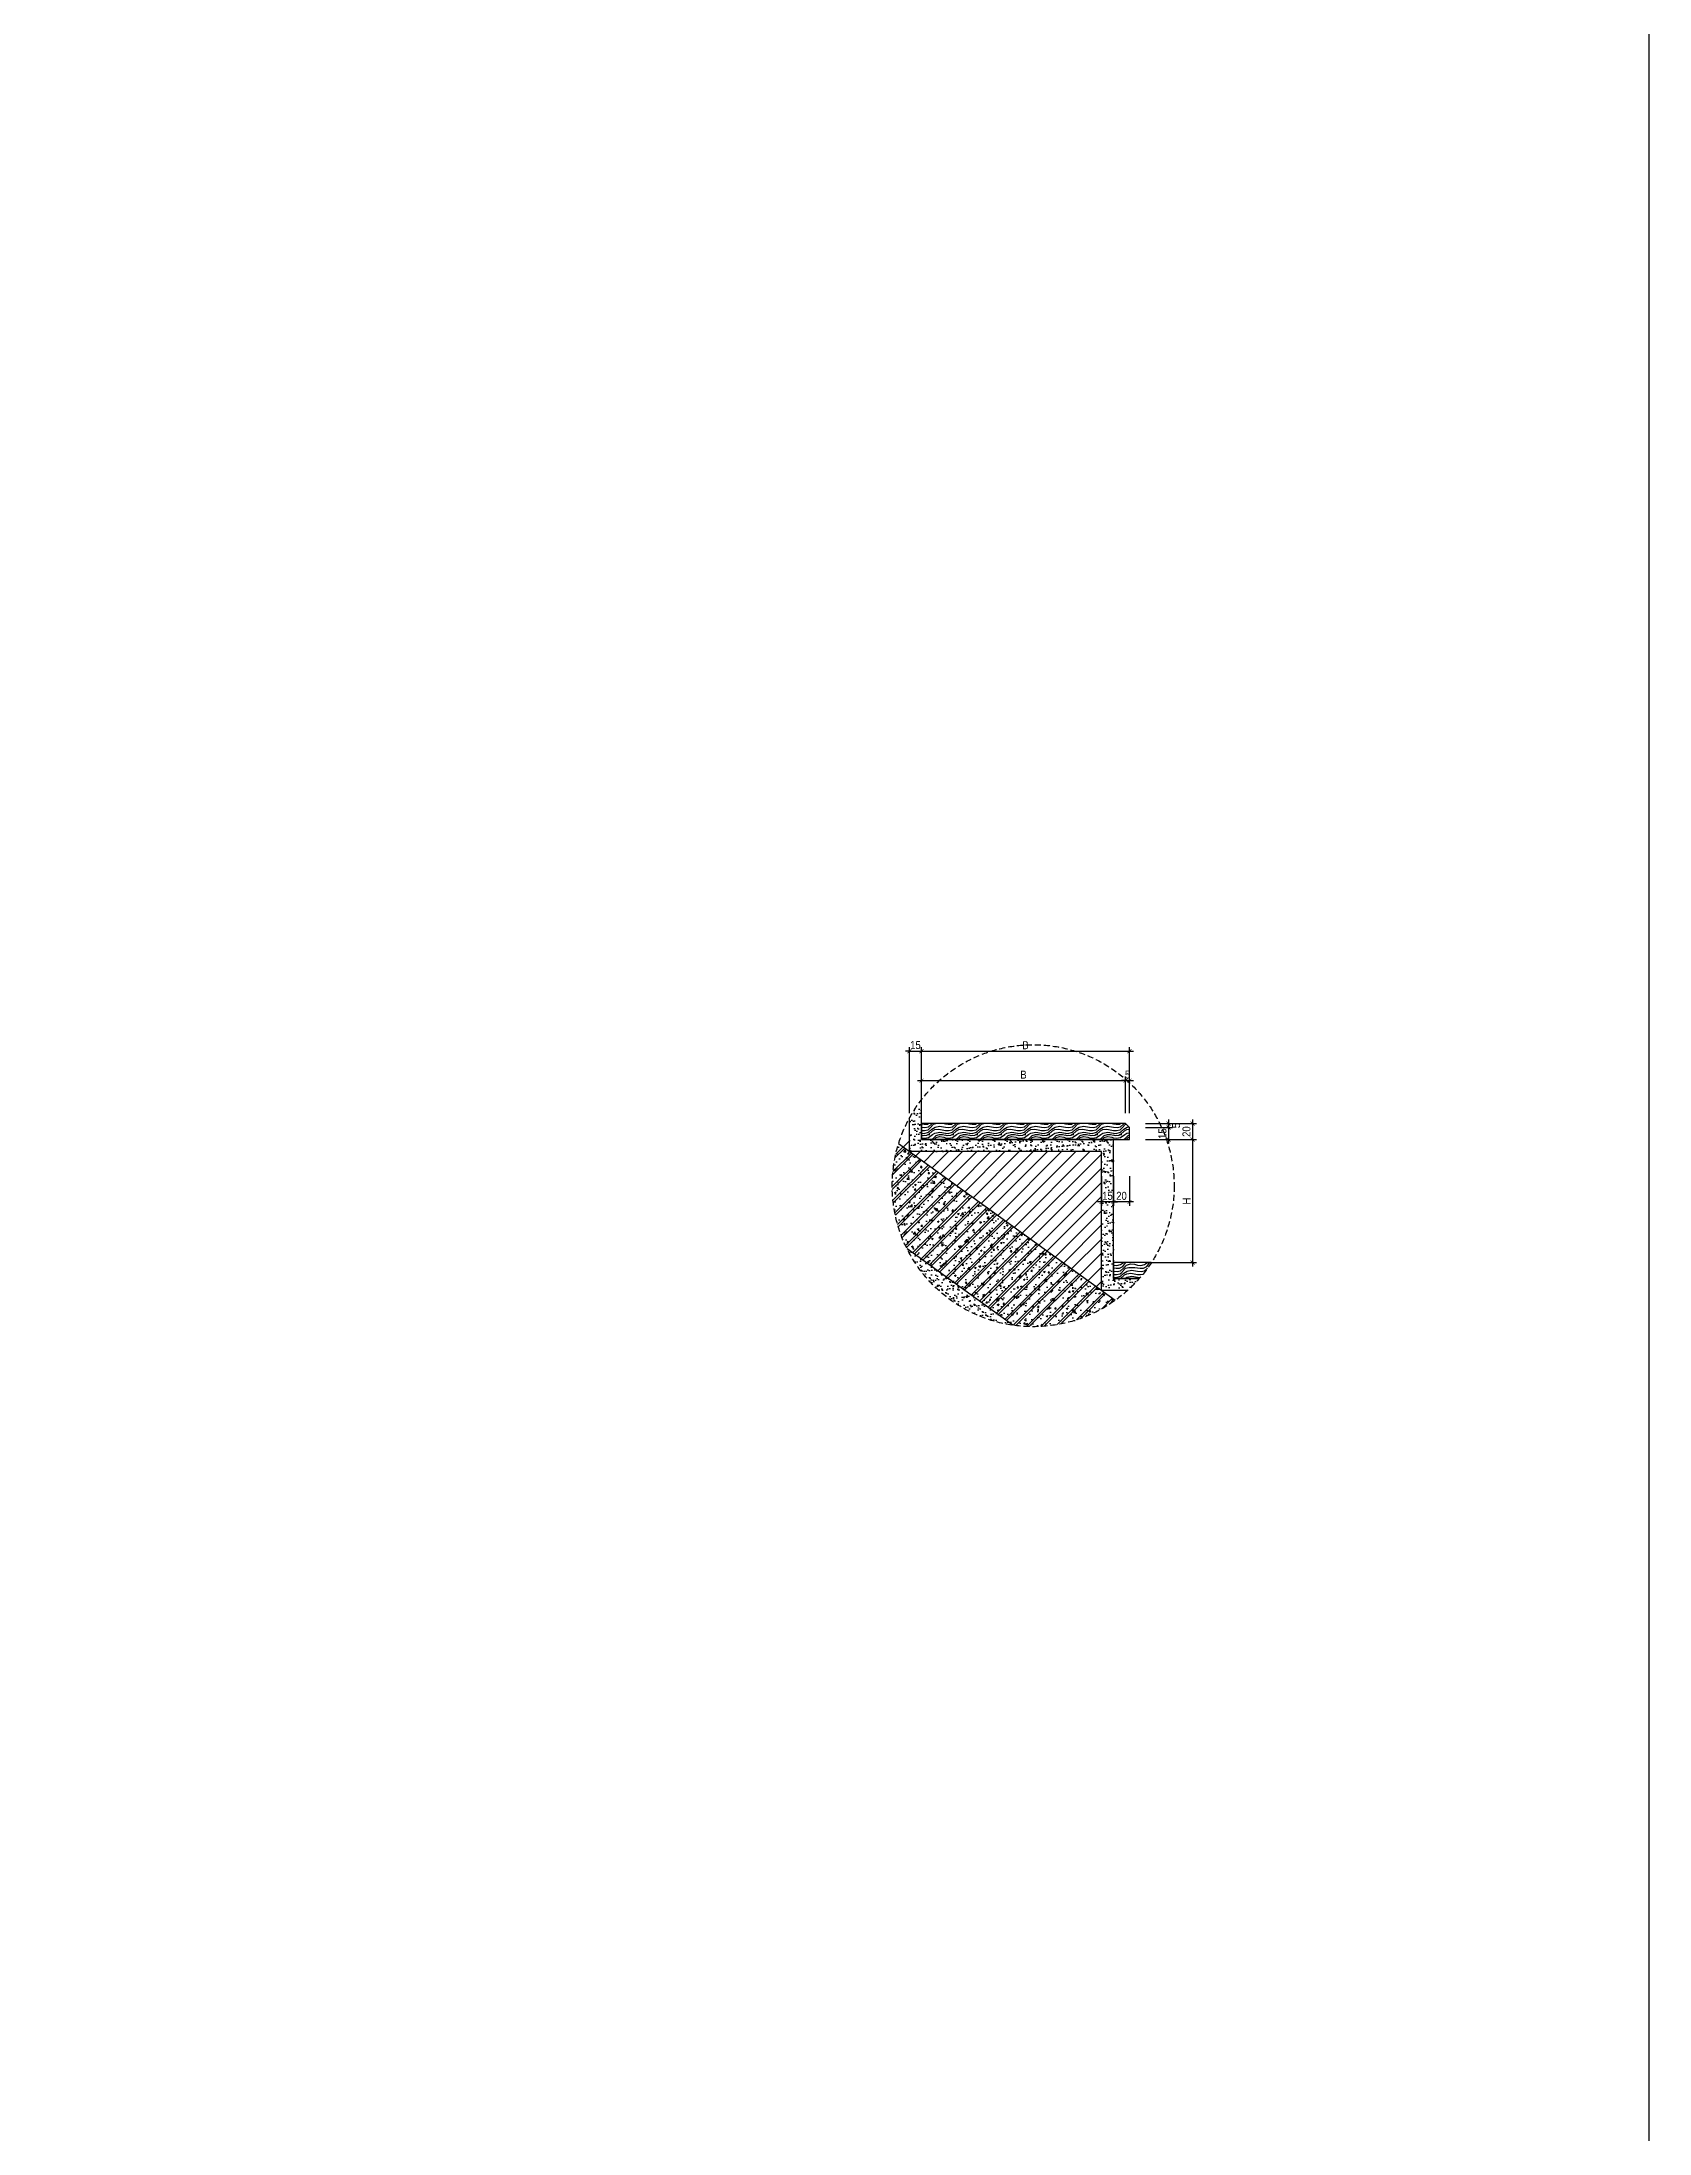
# Model space of a CAD drawing. Header units: millimetres. Extents: x -82962 to 19744, y -138000 to 4535.
# Drawn here: x 17736 to 19744, y -17660 to -15047 of the extents above; entities that cross this region are included whole.
import ezdxf

# ---------------------------------------------------------------- set-up
doc = ezdxf.new("R2010")
doc.units = ezdxf.units.MM
doc.header["$LTSCALE"] = 1000
doc.header["$MEASUREMENT"] = 0
doc.header["$PDMODE"] = 3
doc.linetypes.add('HIDDEN', pattern=[0.375, 0.25, -0.125])
doc.layers.get('0').update_dxf_attribs({"lineweight": 30})
doc.layers.get('DEFPOINTS').update_dxf_attribs({"color": 4, "lineweight": 30})
doc.layers.add('THAY', color=4, linetype='Continuous', lineweight=30)
doc.styles.add('ARIAL', font='arial.ttf', dxfattribs={"width": 0.85})
doc.dimstyles.new('DIM 1-100', dxfattribs={"dimscale": 0, "dimtxt": 2, "dimasz": 1, "dimexe": 1, "dimexo": 1, "dimgap": 0.5, "dimtad": 1, "dimdec": 4, "dimrnd": 1, "dimdsep": 46, "dimtxsty": 'ARIAL', "dimblk1": 'ARCHTICK', "dimblk2": 'ARCHTICK', "dimsah": 1, "dimcen": 2, "dimdle": 1, "dimclrd": 9, "dimclre": 9, "dimclrt": 1, "dimadec": 0, "dimazin": 0, "dimtfac": 1, "dimtdec": 4, "dimtix": 1, "dimtmove": 2, "dimatfit": 3, "dimldrblk": 'DOT', "dimfxl": 1, "dimtvp": 1, "dimtolj": 1, "dimarcsym": 0})

# ---------------------------------------------------------------- blocks, each defined once
blk = doc.blocks.new('_ARCHTICK')
at = {"color": 0, "linetype": 'ByBlock', "const_width": 0.15}
blk.add_lwpolyline([(-0.5, -0.5), (0.5, 0.5)], dxfattribs=at)
blk = doc.blocks.new('*D411')
at = {"layer": 'DEFPOINTS', "color": 0, "ltscale": 0.2, "transparency": 16777216}
for p in [(19090, -16344.9), (18835, -16390.7), (19090, -16390.7)]:
    blk.add_point(p, dxfattribs=at)
at = {"layer": 'THAY', "color": 9, "lineweight": -2, "ltscale": 0.2, "transparency": 16777216}
for p, q in [((18830, -16344.9), (19095, -16344.9)), ((18835, -16385.7), (18835, -16339.9)), ((19090, -16385.7), (19090, -16339.9))]:
    blk.add_line(p, q, dxfattribs=at)
at = {"layer": 'THAY', "color": 9, "lineweight": -2, "ltscale": 0.2, "transparency": 16777216, "xscale": 4.999999999999995, "yscale": 4.999999999999995, "zscale": 4.999999999999995, "rotation": 180}
blk.add_blockref('_ARCHTICK', (18835, -16344.9), dxfattribs=at)
at = {"layer": 'THAY', "color": 9, "lineweight": -2, "ltscale": 0.2, "transparency": 16777216, "xscale": 4.999999999999995, "yscale": 4.999999999999995, "zscale": 4.999999999999995}
blk.add_blockref('_ARCHTICK', (19090, -16344.9), dxfattribs=at)
at = {"layer": 'THAY', "color": 1, "ltscale": 0.2, "transparency": 16777216, "insert": (18962.5, -16337.4), "char_height": 10, "attachment_point": 5, "style": 'ARIAL'}
blk.add_mtext('\\A1;B', dxfattribs=at)
blk = doc.blocks.new('_DOT')
at = {"color": 0, "linetype": 'ByBlock', "ltscale": 10}
blk.add_line((-0.5, 0), (-1, 0), dxfattribs=at)
at = {"color": 0, "linetype": 'ByBlock', "ltscale": 10, "const_width": 0.5}
blk.add_lwpolyline([(-0.25, 0, 1), (0.25, 0, 1)], format="xyb", close=True, dxfattribs=at)
blk = doc.blocks.new('*D412')
at = {"layer": 'DEFPOINTS', "color": 0, "ltscale": 0.2, "transparency": 16777216}
for p in [(19095, -16344.9), (19090, -16390.7), (19095, -16390.7)]:
    blk.add_point(p, dxfattribs=at)
at = {"layer": 'THAY', "color": 9, "lineweight": -2, "ltscale": 0.2, "transparency": 16777216}
for p, q in [((19090, -16344.9), (19085, -16344.9)), ((19090, -16385.7), (19090, -16339.9)), ((19090, -16344.9), (19095, -16344.9)), ((19095, -16385.7), (19095, -16339.9)), ((19095, -16344.9), (19100, -16344.9))]:
    blk.add_line(p, q, dxfattribs=at)
at = {"layer": 'THAY', "color": 9, "lineweight": -2, "ltscale": 0.2, "transparency": 16777216, "xscale": 4.999999999999995, "yscale": 4.999999999999995, "zscale": 4.999999999999995}
blk.add_blockref('_ARCHTICK', (19090, -16344.9), dxfattribs=at)
at = {"layer": 'THAY', "color": 9, "lineweight": -2, "ltscale": 0.2, "transparency": 16777216, "xscale": 4.999999999999995, "yscale": 4.999999999999995, "zscale": 4.999999999999995, "rotation": 180}
blk.add_blockref('_ARCHTICK', (19095, -16344.9), dxfattribs=at)
at = {"layer": 'THAY', "color": 1, "ltscale": 0.2, "transparency": 16777216, "insert": (19092.5, -16337.3), "char_height": 10, "attachment_point": 5, "style": 'ARIAL'}
blk.add_mtext('\\A1;5', dxfattribs=at)
blk = doc.blocks.new('*D413')
at = {"layer": 'DEFPOINTS', "color": 0, "ltscale": 0.2, "transparency": 16777216}
for p in [(19109.9, -16398.6), (19109.9, -16403.6), (19143.8, -16403.6)]:
    blk.add_point(p, dxfattribs=at)
at = {"layer": 'THAY', "color": 9, "lineweight": -2, "ltscale": 0.2, "transparency": 16777216}
for p, q in [((19114.9, -16398.6), (19148.8, -16398.6)), ((19114.9, -16403.6), (19148.8, -16403.6)), ((19143.8, -16393.6), (19143.8, -16408.6))]:
    blk.add_line(p, q, dxfattribs=at)
at = {"layer": 'THAY', "color": 9, "lineweight": -2, "ltscale": 0.2, "transparency": 16777216, "xscale": 4.999999999999995, "yscale": 4.999999999999995, "zscale": 4.999999999999995}
for p, rotation in [((19143.8, -16398.6), 90), ((19143.8, -16403.6), 270)]:
    blk.add_blockref('_ARCHTICK', p, dxfattribs=dict(at, rotation=rotation))
at = {"layer": 'THAY', "color": 1, "ltscale": 0.2, "transparency": 16777216, "insert": (19153.2, -16401.1), "char_height": 10, "attachment_point": 5, "rotation": 90, "style": 'ARIAL'}
blk.add_mtext('\\A1;5', dxfattribs=at)
blk = doc.blocks.new('*D414')
at = {"layer": 'DEFPOINTS', "color": 0, "ltscale": 0.2, "transparency": 16777216}
for p in [(19109.9, -16403.6), (19109.9, -16418.6), (19143.8, -16418.6)]:
    blk.add_point(p, dxfattribs=at)
at = {"layer": 'THAY', "color": 9, "lineweight": -2, "ltscale": 0.2, "transparency": 16777216}
for p, q in [((19114.9, -16403.6), (19148.8, -16403.6)), ((19143.8, -16403.6), (19143.8, -16398.6)), ((19143.8, -16403.6), (19143.8, -16418.6)), ((19114.9, -16418.6), (19148.8, -16418.6)), ((19143.8, -16418.6), (19143.8, -16423.6))]:
    blk.add_line(p, q, dxfattribs=at)
at = {"layer": 'THAY', "color": 9, "lineweight": -2, "ltscale": 0.2, "transparency": 16777216, "xscale": 4.999999999999995, "yscale": 4.999999999999995, "zscale": 4.999999999999995}
for p, rotation in [((19143.8, -16403.6), 270), ((19143.8, -16418.6), 90)]:
    blk.add_blockref('_ARCHTICK', p, dxfattribs=dict(at, rotation=rotation))
at = {"layer": 'THAY', "color": 1, "ltscale": 0.2, "transparency": 16777216, "insert": (19136.2, -16411.1), "char_height": 10, "attachment_point": 5, "rotation": 90, "style": 'ARIAL'}
blk.add_mtext('\\A1;15', dxfattribs=at)
blk = doc.blocks.new('*D415')
at = {"layer": 'DEFPOINTS', "color": 0, "ltscale": 0.2, "transparency": 16777216}
for p in [(19109.9, -16418.6), (19109.9, -16572.3), (19173.8, -16572.3)]:
    blk.add_point(p, dxfattribs=at)
at = {"layer": 'THAY', "color": 9, "lineweight": -2, "ltscale": 0.2, "transparency": 16777216}
for p, q in [((19114.9, -16418.6), (19178.8, -16418.6)), ((19173.8, -16413.6), (19173.8, -16577.3)), ((19114.9, -16572.3), (19178.8, -16572.3))]:
    blk.add_line(p, q, dxfattribs=at)
at = {"layer": 'THAY', "color": 9, "lineweight": -2, "ltscale": 0.2, "transparency": 16777216, "xscale": 4.999999999999995, "yscale": 4.999999999999995, "zscale": 4.999999999999995}
for p, rotation in [((19173.8, -16418.6), 90), ((19173.8, -16572.3), 270)]:
    blk.add_blockref('_ARCHTICK', p, dxfattribs=dict(at, rotation=rotation))
at = {"layer": 'THAY', "color": 1, "ltscale": 0.2, "transparency": 16777216, "insert": (19166.3, -16495.5), "char_height": 10, "attachment_point": 5, "rotation": 90, "style": 'ARIAL'}
blk.add_mtext('\\A1;H', dxfattribs=at)
blk = doc.blocks.new('*D416')
at = {"layer": 'DEFPOINTS', "color": 0, "ltscale": 0.2, "transparency": 16777216}
for p in [(19109.9, -16398.6), (19109.9, -16418.6), (19173.8, -16418.6)]:
    blk.add_point(p, dxfattribs=at)
at = {"layer": 'THAY', "color": 9, "lineweight": -2, "ltscale": 0.2, "transparency": 16777216}
for p, q in [((19114.9, -16398.6), (19178.8, -16398.6)), ((19173.8, -16393.6), (19173.8, -16423.6)), ((19114.9, -16418.6), (19178.8, -16418.6))]:
    blk.add_line(p, q, dxfattribs=at)
at = {"layer": 'THAY', "color": 9, "lineweight": -2, "ltscale": 0.2, "transparency": 16777216, "xscale": 4.999999999999995, "yscale": 4.999999999999995, "zscale": 4.999999999999995}
for p, rotation in [((19173.8, -16398.6), 90), ((19173.8, -16418.6), 270)]:
    blk.add_blockref('_ARCHTICK', p, dxfattribs=dict(at, rotation=rotation))
at = {"layer": 'THAY', "color": 1, "ltscale": 0.2, "transparency": 16777216, "insert": (19166.2, -16408.6), "char_height": 10, "attachment_point": 5, "rotation": 90, "style": 'ARIAL'}
blk.add_mtext('\\A1;20', dxfattribs=at)
blk = doc.blocks.new('*D417')
at = {"layer": 'DEFPOINTS', "color": 0, "ltscale": 0.2, "transparency": 16777216}
for p in [(18835, -16308.1), (18820, -16390.7), (18835, -16390.7)]:
    blk.add_point(p, dxfattribs=at)
at = {"layer": 'THAY', "color": 9, "lineweight": -2, "ltscale": 0.2, "transparency": 16777216}
for p, q in [((18820, -16308.1), (18815, -16308.1)), ((18820, -16385.7), (18820, -16303.1)), ((18820, -16308.1), (18835, -16308.1)), ((18835, -16385.7), (18835, -16303.1)), ((18835, -16308.1), (18840, -16308.1))]:
    blk.add_line(p, q, dxfattribs=at)
at = {"layer": 'THAY', "color": 9, "lineweight": -2, "ltscale": 0.2, "transparency": 16777216, "xscale": 4.999999999999995, "yscale": 4.999999999999995, "zscale": 4.999999999999995}
blk.add_blockref('_ARCHTICK', (18820, -16308.1), dxfattribs=at)
at = {"layer": 'THAY', "color": 9, "lineweight": -2, "ltscale": 0.2, "transparency": 16777216, "xscale": 4.999999999999995, "yscale": 4.999999999999995, "zscale": 4.999999999999995, "rotation": 180}
blk.add_blockref('_ARCHTICK', (18835, -16308.1), dxfattribs=at)
at = {"layer": 'THAY', "color": 1, "ltscale": 0.2, "transparency": 16777216, "insert": (18827.5, -16300.5), "char_height": 10, "attachment_point": 5, "style": 'ARIAL'}
blk.add_mtext('\\A1;15', dxfattribs=at)
blk = doc.blocks.new('*D418')
at = {"layer": 'DEFPOINTS', "color": 0, "ltscale": 0.2, "transparency": 16777216}
for p in [(19095, -16308.1), (18835, -16390.7), (19095, -16390.7)]:
    blk.add_point(p, dxfattribs=at)
at = {"layer": 'THAY', "color": 9, "lineweight": -2, "ltscale": 0.2, "transparency": 16777216}
for p, q in [((18830, -16308.1), (19100, -16308.1)), ((18835, -16385.7), (18835, -16303.1)), ((19095, -16385.7), (19095, -16303.1))]:
    blk.add_line(p, q, dxfattribs=at)
at = {"layer": 'THAY', "color": 9, "lineweight": -2, "ltscale": 0.2, "transparency": 16777216, "xscale": 4.999999999999995, "yscale": 4.999999999999995, "zscale": 4.999999999999995, "rotation": 180}
blk.add_blockref('_ARCHTICK', (18835, -16308.1), dxfattribs=at)
at = {"layer": 'THAY', "color": 9, "lineweight": -2, "ltscale": 0.2, "transparency": 16777216, "xscale": 4.999999999999995, "yscale": 4.999999999999995, "zscale": 4.999999999999995}
blk.add_blockref('_ARCHTICK', (19095, -16308.1), dxfattribs=at)
at = {"layer": 'THAY', "color": 1, "ltscale": 0.2, "transparency": 16777216, "insert": (18965, -16300.6), "char_height": 10, "attachment_point": 5, "style": 'ARIAL'}
blk.add_mtext('\\A1;B', dxfattribs=at)
blk = doc.blocks.new('*D419')
at = {"layer": 'DEFPOINTS', "color": 0, "ltscale": 0.2, "transparency": 16777216}
for p in [(19075, -16459.4), (19095, -16459.4), (19075, -16496.5)]:
    blk.add_point(p, dxfattribs=at)
at = {"layer": 'THAY', "color": 9, "lineweight": -2, "ltscale": 0.2, "transparency": 16777216}
for p, q in [((19075, -16464.4), (19075, -16501.5)), ((19095, -16464.4), (19095, -16501.5)), ((19100, -16496.5), (19070, -16496.5))]:
    blk.add_line(p, q, dxfattribs=at)
at = {"layer": 'THAY', "color": 9, "lineweight": -2, "ltscale": 0.2, "transparency": 16777216, "xscale": 4.999999999999995, "yscale": 4.999999999999995, "zscale": 4.999999999999995, "rotation": 180}
blk.add_blockref('_ARCHTICK', (19075, -16496.5), dxfattribs=at)
at = {"layer": 'THAY', "color": 9, "lineweight": -2, "ltscale": 0.2, "transparency": 16777216, "xscale": 4.999999999999995, "yscale": 4.999999999999995, "zscale": 4.999999999999995}
blk.add_blockref('_ARCHTICK', (19095, -16496.5), dxfattribs=at)
at = {"layer": 'THAY', "color": 1, "ltscale": 0.2, "transparency": 16777216, "insert": (19085, -16488.9), "char_height": 10, "attachment_point": 5, "style": 'ARIAL'}
blk.add_mtext('\\A1;20', dxfattribs=at)
blk = doc.blocks.new('*D420')
at = {"layer": 'DEFPOINTS', "color": 0, "ltscale": 0.2, "transparency": 16777216}
for p in [(19060, -16459.4), (19075, -16459.4), (19060, -16496.5)]:
    blk.add_point(p, dxfattribs=at)
at = {"layer": 'THAY', "color": 9, "lineweight": -2, "ltscale": 0.2, "transparency": 16777216}
for p, q in [((19060, -16464.4), (19060, -16501.5)), ((19075, -16464.4), (19075, -16501.5)), ((19060, -16496.5), (19055, -16496.5)), ((19075, -16496.5), (19060, -16496.5)), ((19075, -16496.5), (19080, -16496.5))]:
    blk.add_line(p, q, dxfattribs=at)
at = {"layer": 'THAY', "color": 9, "lineweight": -2, "ltscale": 0.2, "transparency": 16777216, "xscale": 4.999999999999995, "yscale": 4.999999999999995, "zscale": 4.999999999999995}
blk.add_blockref('_ARCHTICK', (19060, -16496.5), dxfattribs=at)
at = {"layer": 'THAY', "color": 9, "lineweight": -2, "ltscale": 0.2, "transparency": 16777216, "xscale": 4.999999999999995, "yscale": 4.999999999999995, "zscale": 4.999999999999995, "rotation": 180}
blk.add_blockref('_ARCHTICK', (19075, -16496.5), dxfattribs=at)
at = {"layer": 'THAY', "color": 1, "ltscale": 0.2, "transparency": 16777216, "insert": (19067.5, -16488.9), "char_height": 10, "attachment_point": 5, "style": 'ARIAL'}
blk.add_mtext('\\A1;15', dxfattribs=at)

msp = doc.modelspace()

# ---------------------------------------------------------------- hatches: boundary and pattern name
at = {"layer": 'THAY', "ltscale": 0.2}
h = msp.add_hatch(dxfattribs=at)
h.set_pattern_fill('AR-SAND', color=256, scale=5, style=0)
h.set_pattern_definition([(37.5, (18820.002, -16607.312), (-0.31497, 9.63412), [0, -7.6, 0, -8.5, 0, -8.125]), (7.5, (18820.002, -16607.312), (8.8489, 14.11073), [0, -4.1, 0, -6.85, 0, -2.625]), (327.5, (18813.852, -16607.312), (15.5707, 0.0283), [0, -2.5, 0, -9, 0, -11.75]), (317.5, (18813.852, -16607.312), (15.03063, 4.3884), [0, -1.25, 0, -5.9, 0, -6.75])])
h.paths.add_polyline_path([(19075.00234, -16418.62765), (18835.00234, -16418.62765), (18835.00234, -16368.76494, 0.039028484), (18820.00234, -16391.7669), (18820.00234, -16433.62765), (19060.00234, -16433.62765), (19060.00234, -16607.31186), (19092.2889, -16607.31186, 0.0299534813), (19107.11223, -16592.31186), (19075.00234, -16592.31186)])
h = msp.add_hatch(dxfattribs=at)
h.set_pattern_fill('ANSI31', color=256, scale=300, style=0)
h.set_pattern_definition([(45, (18806.423, -16433.628), (-26.517, 26.517), [])])
h.paths.add_polyline_path([(18820.00234, -16391.7669, 0.0494953052), (18806.42331, -16423.80072), (18820.00234, -16433.62765)])
h = msp.add_hatch(dxfattribs=at)
h.set_pattern_fill('WOOD3', color=256, scale=30, style=0, pattern_type=2)
h.set_pattern_definition([(355.2364, (18835.0023, -16587.2119), (-330.000028, 29.999746), [3.6125, -357.6354]), (11.3099, (18838.6023, -16587.512), (120.00002, 29.99993), [4.5891, -148.3815]), (45, (18843.102, -16586.612), (0, 30), [3.394, -39.0323]), (46.8476, (18845.5023, -16584.2119), (420.000085, 449.999926), [6.5795, -651.37185]), (12.9946, (18850.0023, -16579.4119), (-270.000023, -59.999927), [4.0025, -396.2474]), (0, (18853.902, -16578.512), (30, 30), [7.5, -22.5]), (350.5377, (18861.4023, -16578.512), (-150.00002, 29.999944), [3.6496, -178.8332]), (354.2894, (18835.0023, -16579.112), (-269.999983, 30.00004), [3.015, -298.4813]), (0, (18838.002, -16579.412), (30, 30), [4.5, -25.5]), (28.3008, (18842.5023, -16579.4119), (329.999854, 180.000266), [4.4294, -438.5152]), (52.125, (18846.4023, -16577.3119), (-120.000056, -149.999973), [6.841, -335.2116]), (39.2894, (18850.6023, -16571.9119), (180.000019, 149.999989), [4.2638, -422.1163]), (6.3402, (18853.9023, -16569.212), (239.999982, 30.000047), [5.4332, -266.2283]), (348.1113, (18859.3023, -16568.6119), (-419.999919, 90.000316), [5.825, -576.6697]), (353.2902, (18835.0023, -16569.8119), (270.00003, -29.999816), [5.1352, -508.3821]), (3.3665, (18840.1023, -16570.4119), (479.99998, 30.000329), [5.1088, -505.7728]), (33.69, (18845.202, -16570.112), (-59.99999, -30.00004), [5.4083, -102.7582]), (47.4896, (18849.7023, -16567.1119), (299.999722, 330.00026), [4.8836, -483.481]), (14.9314, (18853.0023, -16563.5119), (330.000016, 89.999909), [4.6573, -461.068]), (0, (18857.502, -16562.312), (30, 30), [3.6, -26.4]), (347.0054, (18861.1023, -16562.3119), (270.000023, -59.999927), [4.0025, -396.2474]), (0, (18844.302, -16592.312), (30, 30), [0, -30]), (223.1524, (18848.5023, -16587.8119), (449.999926, 420.000085), [6.5795, -651.37185]), (206.565, (18843.702, -16562.312), (-30, -30.00004), [2.6833, -64.3987]), (188.1301, (18841.3023, -16563.512), (-179.999993, -29.99998), [4.2426, -207.8894]), (156.8014, (18837.1023, -16564.112), (-149.99999, 60.00004), [2.2847, -226.1884]), (26.565, (18848.502, -16587.812), (30, 30.00004), [3.354, -63.728]), (6.7098, (18851.5023, -16586.3119), (-270.00003, -29.999816), [5.1352, -508.3821]), (349.8753, (18856.6023, -16585.7119), (509.9999637, -90.0002577), [8.5329, -844.7549]), (349.6952, (18835.0023, -16590.5119), (180.000029, -29.999846), [3.3541, -332.0561]), (15.5241, (18838.3023, -16591.1119), (-330.000031, -89.999933), [5.60445, -554.8418]), (42.8789, (18843.7023, -16589.6119), (-390.000024, -359.9999926), [5.7315, -567.4177]), (34.6952, (18847.9023, -16585.7119), (299.999828, 210.000258), [4.7434, -469.5982]), (9.4623, (18851.8023, -16583.012), (150.00002, 29.999944), [5.4745, -177.0084]), (353.4181, (18857.2023, -16582.1119), (-510.000043, 59.999601), [7.85175, -777.3234]), (351.8699, (18835.0023, -16583.012), (-179.999993, 29.99998), [4.2426, -207.8894]), (11.3099, (18839.2023, -16583.612), (120.00002, 29.99993), [4.5891, -148.3815]), (42.5104, (18843.7023, -16582.7119), (-330.00026, -299.999722), [4.8836, -483.481]), (45, (18847.302, -16579.412), (0, 30), [5.5154, -36.911]), (17.354, (18851.2023, -16575.5119), (-390.000061, -119.999835), [5.0289, -497.8627]), (356.6335, (18856.0023, -16574.0119), (-479.99998, 30.000329), [5.1088, -505.7728]), (342.8973, (18861.1023, -16574.3119), (300.000052, -89.999865), [4.0804, -403.9637]), (351.2538, (18835.0023, -16575.5119), (209.99998, -30.000126), [3.9459, -390.6425]), (14.9314, (18838.9023, -16576.1119), (330.000016, 89.999909), [4.6573, -461.068]), (32.0054, (18843.4023, -16574.912), (-149.999968, -90.000033), [5.6604, -277.359]), (49.8991, (18848.2023, -16571.9119), (-329.999942, -390.000058), [7.45185, -737.7327]), (15.9454, (18853.0023, -16566.212), (-120.000004, -29.999997), [4.368, -214.0352]), (353.991, (18857.2023, -16565.0119), (299.9999925, -29.9999795), [5.7315, -567.4177]), (336.8014, (18862.9023, -16565.612), (149.99999, -60.00004), [2.2847, -226.1884]), (350.5377, (18835.0023, -16566.512), (-150.00002, 29.999944), [3.6496, -178.8332]), (10.008, (18838.6023, -16567.1119), (329.999987, 60.000104), [5.1788, -512.7015]), (37.4054, (18843.7023, -16566.2119), (389.999774, 300.0002986), [6.4203, -635.60775]), (29.0546, (18848.8023, -16592.312), (210.000012, 120), [3.0887, -305.7802]), (10.7843, (18851.5023, -16590.8119), (-479.999985, -90.0000165), [6.4133, -634.9135]), (352.875, (18857.8023, -16589.612), (-210.00001, 29.99995), [7.256, -234.6117])])
h.paths.add_polyline_path([(19095.00234, -16403.62765), (19090.00234, -16398.62765), (18835.00234, -16398.62765), (18835.00234, -16418.62765), (19095.00234, -16418.62765)])
h.paths.add_polyline_path([(19122.26315, -16572.31186), (19075.00234, -16572.31186), (19075.00234, -16592.31186), (19107.11223, -16592.31186, 0.0356513395)])
h = msp.add_hatch(dxfattribs=at)
h.set_pattern_fill('CHAU-01', color=256, scale=3, style=0, pattern_type=2)
h.set_pattern_definition([(50, (14181.535, -16896.655), (21.517805, -1.882564), [2.25, -24.75]), (355, (14181.535, -16896.655), (-4.16254, 22.56576), [1.8, -19.8]), (100.4514, (14183.328, -16896.812), (17.35528, 20.68319), [1.91221, -21.03426]), (46.1842, (14181.535, -16890.655), (32.01723, -4.96557), [3.375, -37.125]), (96.6356, (14184.203, -16891.07), (28.03988, 29.22354), [2.8683, -31.5514]), (351.1842, (14181.535, -16890.655), (28.03986, 29.22356), [2.7, -29.7]), (21, (14184.535, -16892.155), (17.90721, -12.078567), [2.25, -24.75]), (326, (14184.535, -16892.155), (7.29946, 21.7545), [1.8, -19.8]), (71.4514, (14186.027, -16893.161), (25.20668, 9.675915), [1.91221, -21.03426]), (37.5, (14181.535, -16896.655), (0.364796, 9.986816), [0, -19.56, 0, -20.1, 0, -19.875]), (7.5, (14181.535, -16896.655), (7.892086, 11.832351), [0, -11.46, 0, -19.11, 0, -7.575]), (327.5, (14174.845, -16896.655), (16.014673, -0.676646), [0, -7.5, 0, -23.4, 0, -31.05]), (317.5, (14171.845, -16896.655), (17.495585, 3.00315), [0, -9.75, 0, -15.54, 0, -22.05]), (45, (14181.535, -16896.655), (-9.01561, 9.01561), []), (45, (14181.535, -16892.98), (-9.01561, 9.01561), [])])
h.paths.add_polyline_path([(18806.42331, -16423.80072, 0.0756502642), (18798.44915, -16476.20324, 0.1162823934), (18817.00081, -16554.8945), (18949.13847, -16650.52044, 0.1936360339), (19076.96971, -16619.59088)])
h = msp.add_hatch(dxfattribs=at)
h.set_pattern_fill('ANSI31', color=256, scale=100, style=0)
h.paths.add_polyline_path([(19060.00234, -16433.62765), (18820.00234, -16433.62765), (19060.00234, -16607.31186)])
h = msp.add_hatch(dxfattribs=at)
h.set_pattern_fill('AR-SAND', color=256, scale=5, style=0)
h.set_pattern_definition([(37.5, (18817.001, -16650.5204), (-0.31497, 9.63412), [0, -7.6, 0, -8.5, 0, -8.125]), (7.5, (18817.001, -16650.52), (8.8489, 14.1107), [0, -4.1, 0, -6.85, 0, -2.625]), (327.5, (18810.851, -16650.5204), (15.5707, 0.0283), [0, -2.5, 0, -9, 0, -11.75]), (317.5, (18810.851, -16650.52), (15.0306, 4.3884), [0, -1.25, 0, -5.9, 0, -6.75])])
h.paths.add_polyline_path([(18817.00081, -16554.8945, 0.2454063455), (18949.13847, -16650.52044)])

# ---------------------------------------------------------------- linework, layer by layer
for points in [[(-14491.20828, -138000.47192), (19744.41861, -138000.47192), (19744.41861, -7206.04221), (-14491.20828, -7206.04221)], [(19090.00234, -16398.62765), (18835.00234, -16398.62765), (18835.00234, -16418.62765), (19095.00234, -16418.62765), (19095.00234, -16403.62765)]]:
    msp.add_lwpolyline(points, close=True, dxfattribs=at)
for points in [[(18835.00234, -16418.62765), (18835.00234, -16368.76494)], [(19076.96971, -16619.59088), (18806.42331, -16423.80072)], [(19075.00234, -16592.31186), (19075.00234, -16418.62765), (18835.00234, -16418.62765)], [(18949.13847, -16650.52044), (18817.00081, -16554.8945)], [(19122.26315, -16572.31186), (19075.00234, -16572.31186), (19075.00234, -16592.31186), (19107.11223, -16592.31186)], [(19107.11223, -16592.31186), (19075.00234, -16592.31186)]]:
    msp.add_lwpolyline(points, dxfattribs=at)
at = {"layer": 'THAY', "linetype": 'Continuous'}
for points in [[(18820.00234, -16433.62765), (18820.00234, -16391.7669)], [(19060.00234, -16607.31186), (19060.00234, -16433.62765), (18820.00234, -16433.62765)], [(19092.2889, -16607.31186), (19060.00234, -16607.31186)]]:
    msp.add_lwpolyline(points, dxfattribs=at)
at = {"layer": 'THAY', "linetype": 'HIDDEN', "ltscale": 0.03}
msp.add_circle((18974.61876, -16476.20324), 176.16961, dxfattribs=at)

# ---------------------------------------------------------------- dimensions: what is measured, and where the dimension line sits
at = {"layer": 'THAY', "ltscale": 0.2}
for base, p1, p2, picture, middle in [((18835.00234, -16308.08337), (18820.00234, -16390.70865), (18835.00234, -16390.70865), '*D417', (18827.50234, -16300.47764)), ((19095.00234, -16344.93204), (19090.00234, -16390.70865), (19095.00234, -16390.70865), '*D412', (19092.50234, -16337.34678)), ((19060.00234, -16496.48954), (19075.00234, -16459.36545), (19060.00234, -16459.36545), '*D420', (19067.50234, -16488.88381)), ((19075.00234, -16496.48954), (19095.00234, -16459.36545), (19075.00234, -16459.36545), '*D419', (19085.00234, -16488.88381))]:
    dim = msp.add_linear_dim(base=base, p1=p1, p2=p2, dimstyle='DIM 1-100', override={"dimscale": 5}, dxfattribs=at)
    dim.commit()
    dim.dimension.update_dxf_attribs({"geometry": picture, "text_midpoint": middle})
for base, p2, picture, middle in [((19095.00234, -16308.08337), (19095.00234, -16390.70865), '*D418', (18965.00234, -16300.58337)), ((19090.00234, -16344.93204), (19090.00234, -16390.70865), '*D411', (18962.50234, -16337.43204))]:
    dim = msp.add_linear_dim(base=base, p1=(18835.00234, -16390.70865), p2=p2, text='B', dimstyle='DIM 1-100', override={"dimscale": 5}, dxfattribs=at)
    dim.commit()
    dim.dimension.update_dxf_attribs({"geometry": picture, "text_midpoint": middle})
dim = msp.add_linear_dim(base=(19143.78664, -16403.62765), p1=(19109.86287, -16398.62765), p2=(19109.86287, -16403.62765), angle=90, dimstyle='DIM 1-100', override={"dimscale": 5}, dxfattribs=at)
dim.commit()
dim.dimension.update_dxf_attribs({"geometry": '*D413', "text_midpoint": (19153.21888, -16401.12765), "dimtype": 160})
for base, p1, picture, middle in [((19173.78664, -16418.62765), (19109.86287, -16398.62765), '*D416', (19166.18092, -16408.62765)), ((19143.78664, -16418.62765), (19109.86287, -16403.62765), '*D414', (19136.18092, -16411.12765))]:
    dim = msp.add_linear_dim(base=base, p1=p1, p2=(19109.86287, -16418.62765), angle=90, dimstyle='DIM 1-100', override={"dimscale": 5}, dxfattribs=at)
    dim.commit()
    dim.dimension.update_dxf_attribs({"geometry": picture, "text_midpoint": middle})
dim = msp.add_linear_dim(base=(19173.78664, -16572.31186), p1=(19109.86287, -16418.62765), p2=(19109.86287, -16572.31186), angle=90, text='H', dimstyle='DIM 1-100', override={"dimscale": 5}, dxfattribs=at)
dim.commit()
dim.dimension.update_dxf_attribs({"geometry": '*D415', "text_midpoint": (19166.28664, -16495.46976)})

doc.saveas('drawing.dxf')
